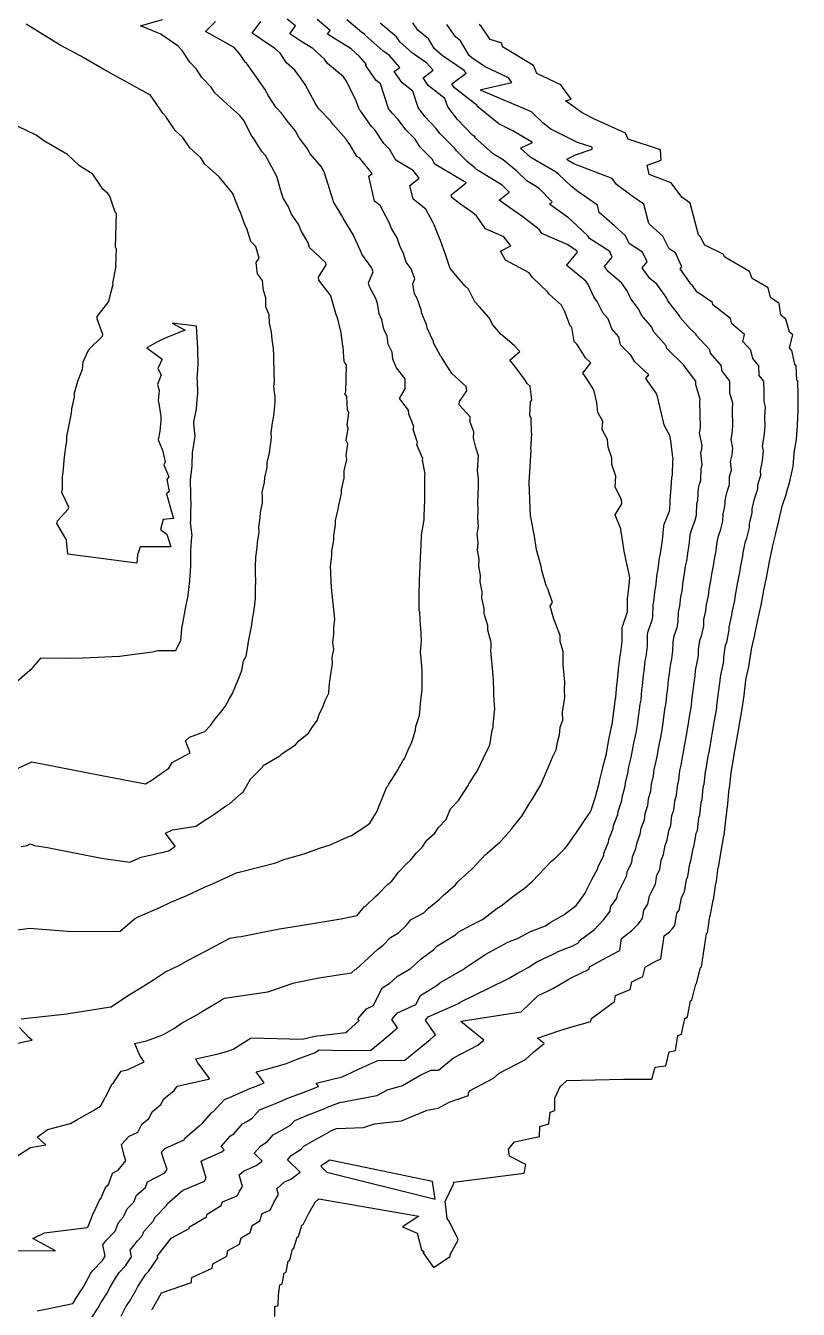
# Model space of a CAD drawing. Header units: metres. Extents: x 706349 to 713144, y 2649082 to 2655455.
# Drawn here: x 711370.9 to 711505.7, y 2651997.5 to 2652221.4 of the extents above; entities that cross this region are included whole.
import ezdxf

# ---------------------------------------------------------------- set-up
doc = ezdxf.new("R2010")
doc.units = ezdxf.units.M
doc.layers.add('C-TOPO-MAJR', color=9, linetype='Continuous')
doc.layers.add('C-TOPO-MINR', color=8, linetype='Continuous')

msp = doc.modelspace()

# ---------------------------------------------------------------- linework, layer by layer
at = {"layer": 'C-TOPO-MAJR', "color": 9, "linetype": 'Continuous', "lineweight": -3, "flags": 128}
for points, elevation in [([(711370.17, 2652048.16), (711378.1, 2652049.06), (711385.75, 2652050.27), (711385.79, 2652050.28), (711385.85, 2652050.29), (711388.87, 2652052.29), (711389.47, 2652052.65), (711392.12, 2652054.3), (711393.4, 2652055.06), (711395.35, 2652056.37), (711397.79, 2652057.52), (711399.27, 2652058.38), (711402.42, 2652060.06), (711406.56, 2652062.23), (711407.88, 2652062.47), (711408.5, 2652062.56), (711415.22, 2652063.84), (711418.52, 2652064.4), (711426.24, 2652065.69), (711427.3, 2652065.88), (711428.74, 2652066.21), (711429.97, 2652067.7), (711430.22, 2652067.83), (711432, 2652069.58), (711432.46, 2652069.96), (711434.06, 2652071.59), (711434.77, 2652072.2), (711435.95, 2652073.73), (711437.16, 2652075.04), (711438.1, 2652075.9), (711439.11, 2652077.12), (711440.14, 2652078.19), (711440.9, 2652079.33), (711442.31, 2652080.54), (711442.94, 2652081.56), (711444.25, 2652082.97), (711444.99, 2652084.81), (711446.4, 2652086.27), (711447.56, 2652088.04), (711447.98, 2652088.72), (711448.34, 2652089.36), (711449.57, 2652091.17), (711449.82, 2652091.72), (711450.76, 2652093.68), (711451.8, 2652095.83), (711451.93, 2652096.26), (711452.31, 2652098.55), (711452.44, 2652098.98), (711452.48, 2652099.42), (711452.66, 2652101.76), (711452.72, 2652102.21), (711452.57, 2652104.61), (711452.57, 2652105.14), (711452.53, 2652107.44), (711452.48, 2652108.03), (711452.07, 2652112.45), (711452.12, 2652113.12), (711452.1, 2652113.84), (711451.54, 2652115.97), (711451.5, 2652116.8), (711450.9, 2652118.8), (711450.9, 2652119.75), (711450.49, 2652121.6), (711450.53, 2652122.64), (711450.16, 2652124.38), (711450.22, 2652125.52), (711449.95, 2652127.16), (711450, 2652128.37), (711449.73, 2652129.94), (711449.83, 2652131.22), (711449.69, 2652132.72), (711449.92, 2652134.04), (711449.76, 2652135.5), (711449.86, 2652136.84), (711449.78, 2652138.25), (711449.9, 2652140.98), (711449.87, 2652142.37), (711449.73, 2652143.81), (711449.9, 2652146.38), (711449.45, 2652147.82), (711449.04, 2652149.44), (711449.1, 2652150.54), (711448.44, 2652152.27), (711448.42, 2652153.21), (711446.52, 2652155.26), (711446.56, 2652155.84), (711447.84, 2652157.71), (711447.77, 2652158.45), (711445.23, 2652160.73), (711443.46, 2652163.57), (711443.45, 2652163.59), (711443.35, 2652163.71), (711442.06, 2652166.12), (711442.03, 2652166.34), (711440.97, 2652168.66), (711440.87, 2652169.09), (711440, 2652171.22), (711439.9, 2652171.84), (711439.21, 2652173.8), (711438.75, 2652174.62), (711438.42, 2652176.4), (711438.77, 2652177.24), (711438.13, 2652179.01), (711437.28, 2652180.14), (711436.8, 2652181.7), (711436.19, 2652183.04), (711435.71, 2652184.42), (711434.73, 2652186.03), (711434.27, 2652187.21), (711433.25, 2652189.08), (711432.74, 2652190.04), (711431.74, 2652190.81), (711430.78, 2652195.15), (711431.34, 2652195.62), (711429.21, 2652198.3), (711428.67, 2652198.62), (711427.47, 2652200.7), (711426.87, 2652201.5), (711426.81, 2652201.6), (711424.52, 2652204.26), (711424.14, 2652204.77), (711421.99, 2652206.98), (711421.4, 2652207.89), (711419.69, 2652211.14), (711418.87, 2652212.29), (711417.89, 2652213.67), (711416.42, 2652214.91), (711415.29, 2652216.62), (711414.32, 2652217.5), (711413.32, 2652218.11), (711410.46, 2652220.1), (711411.93, 2652222.17)], -20), ([(711387.6, 2651996.3), (711388.47, 2651998.02), (711389.02, 2651998.88), (711390.13, 2652000.79), (711390.52, 2652001.5), (711391.91, 2652003.62), (711392.36, 2652004.09), (711393.98, 2652006.5), (711393.91, 2652006.81), (711395.95, 2652009.45), (711395.99, 2652009.49), (711396, 2652009.53), (711396.33, 2652009.9), (711399.46, 2652011.62), (711399.52, 2652011.87), (711402.45, 2652013.63), (711402.58, 2652014.1), (711405.05, 2652015.59), (711405.24, 2652016.25), (711407.84, 2652017.32), (711408.24, 2652018.13), (711408.72, 2652018.94), (711408.16, 2652020.94), (711408.9, 2652021.59), (711411.15, 2652022.58), (711412.18, 2652023.35), (711410.8, 2652024.73), (711411.94, 2652026.03), (711413.11, 2652026.78), (711414.08, 2652027.91), (711415.48, 2652028.69), (711417.14, 2652029.63), (711417.88, 2652030.43), (711420.1, 2652031.36), (711423.08, 2652032.53), (711423.54, 2652032.74), (711425.72, 2652033.55), (711427.85, 2652033.97), (711432.15, 2652034.81), (711434.01, 2652035.79), (711436.65, 2652036.55), (711439.85, 2652038.41), (711440.87, 2652038.89), (711441.61, 2652039.22), (711442.92, 2652039.24), (711445.56, 2652041.39), (711449.81, 2652043.59), (711450.25, 2652043.98), (711450.83, 2652044.47), (711446.83, 2652047.7), (711446.98, 2652047.75), (711447.25, 2652047.83), (711457.34, 2652049.41), (711460.31, 2652052.22), (711461.92, 2652053.02), (711462.88, 2652053.48), (711465.65, 2652055.1), (711466.08, 2652055.34), (711469.18, 2652056.85), (711469.28, 2652057.25), (711472.22, 2652058.88), (711474.54, 2652060.07), (711474.86, 2652062.2), (711476.65, 2652063.55), (711477.71, 2652064.67), (711478.49, 2652065.7), (711478.71, 2652067.14), (711479.44, 2652068.17), (711479.73, 2652069.65), (711480.26, 2652070.69), (711480.78, 2652071.68), (711481.02, 2652073.25), (711481.52, 2652074.22), (711481.75, 2652075.83), (711482.15, 2652076.82), (711482.42, 2652078.41), (711482.79, 2652079.39), (711483.07, 2652080.99), (711483.46, 2652081.95), (711483.63, 2652083.61), (711483.95, 2652084.57), (711484.16, 2652086.22), (711484.41, 2652087.2), (711484.57, 2652088.84), (711484.81, 2652089.82), (711485, 2652091.48), (711485.25, 2652092.44), (711485.52, 2652094.1), (711485.71, 2652095.06), (711485.9, 2652096), (711486.19, 2652097.66), (711486.47, 2652099.32), (711486.72, 2652101.18), (711487.04, 2652102.82), (711487.12, 2652103.75), (711487.34, 2652105.43), (711487.43, 2652106.37), (711487.65, 2652108.02), (711487.76, 2652108.96), (711488.11, 2652110.59), (711488.23, 2652111.55), (711488.24, 2652112.58), (711488.49, 2652114.18), (711488.84, 2652115.17), (711489.18, 2652116.75), (711489.2, 2652117.82), (711489.53, 2652119.36), (711489.66, 2652120.44), (711490, 2652121.96), (711490.13, 2652123.07), (711490.4, 2652124.58), (711490.56, 2652125.73), (711490.87, 2652127.19), (711491.05, 2652128.37), (711491.33, 2652129.79), (711491.44, 2652131.04), (711491.72, 2652132.42), (711492.18, 2652133.6), (711492.51, 2652134.96), (711492.56, 2652136.27), (711492.87, 2652137.57), (711492.94, 2652138.92), (711493.23, 2652140.18), (711493.64, 2652141.38), (711493.68, 2652142.74), (711494.02, 2652143.92), (711493.86, 2652145.37), (711494.13, 2652146.54), (711494.23, 2652147.72), (711493.94, 2652149.21), (711494.13, 2652150.34), (711494.23, 2652151.5), (711494.17, 2652154.49), (711494.23, 2652155.59), (711493.75, 2652157.3), (711493.75, 2652158.34), (711493.72, 2652159.39), (711492.31, 2652161.26), (711492.27, 2652162.1), (711490.37, 2652164.31), (711490.26, 2652164.85), (711487.79, 2652167.48), (711487.83, 2652167.62), (711486.85, 2652168.45), (711485.06, 2652170.52), (711484.92, 2652170.79), (711482.92, 2652173.44), (711482.64, 2652174.03), (711481.02, 2652176.33), (711479.8, 2652177.33), (711478.45, 2652179.19), (711479.28, 2652180.2), (711478.51, 2652181.93), (711476.19, 2652183.4), (711475.51, 2652184.73), (711473.61, 2652186.49), (711470.95, 2652188.84), (711470.62, 2652190.11), (711467.24, 2652192.51), (711466.09, 2652193.36), (711463.9, 2652195.43), (711463.33, 2652195.92), (711459.02, 2652198.45), (711457.25, 2652200.03), (711459.29, 2652201.04), (711455.9, 2652203.09), (711453.47, 2652204.3), (711449.81, 2652207.27), (711449.68, 2652207.44), (711449.66, 2652207.48), (711445.7, 2652210.58), (711445.23, 2652211.26), (711447.77, 2652213.15), (711447.37, 2652213.6), (711443.57, 2652216.23), (711442.23, 2652217.4), (711441.19, 2652219.12), (711439.31, 2652220.66), (711438.43, 2652221.94)], -10), ([(711369.32, 2652043.86), (711371.13, 2652044.29), (711372.1, 2652044.42), (711371.56, 2652044.85), (711369.88, 2652046.64)], -20)]:
    msp.add_lwpolyline(points, dxfattribs=dict(at, elevation=elevation))
at = {"layer": 'C-TOPO-MINR', "color": 8, "linetype": 'Continuous', "lineweight": -3, "flags": 128}
for points, elevation in [([(711363.67, 2652062.89), (711371.62, 2652063.98), (711378.23, 2652063.49), (711387.34, 2652063.43), (711389.89, 2652065.63), (711390.58, 2652065.94), (711394.33, 2652067.6), (711396.28, 2652068.51), (711398.94, 2652069.62), (711402.12, 2652071.15), (711403.49, 2652071.7), (711407.82, 2652073.68), (711408.25, 2652073.76), (711408.39, 2652073.8), (711414.55, 2652075.36), (711415.95, 2652075.94), (711419.5, 2652076.98), (711422.17, 2652077.92), (711424.02, 2652078.51), (711427.02, 2652079.86), (711427.73, 2652080.13), (711430.42, 2652081.89), (711430.5, 2652081.93), (711430.95, 2652082.3), (711432.05, 2652084.1), (711432.13, 2652084.19), (711433.94, 2652088.66), (711434.12, 2652088.85), (711434.28, 2652089.09), (711435.59, 2652091.2), (711436.69, 2652093.17), (711436.97, 2652093.59), (711437.83, 2652095.52), (711438.08, 2652096.03), (711438.35, 2652096.59), (711438.89, 2652098.53), (711438.99, 2652099.15), (711439.62, 2652101.08), (711439.78, 2652103.05), (711439.83, 2652103.7), (711440.09, 2652105.64), (711440.05, 2652106.31), (711440.07, 2652108.34), (711440.06, 2652108.94), (711439.88, 2652111.06), (711439.79, 2652112.09), (711439.95, 2652114.18), (711439.87, 2652116.39), (711439.77, 2652116.8), (711439.65, 2652119.11), (711439.56, 2652119.42), (711439.58, 2652121.8), (711439.53, 2652122.02), (711439.63, 2652124.49), (711439.6, 2652124.64), (711439.74, 2652127.17), (711439.73, 2652127.25), (711439.85, 2652129.87), (711439.84, 2652129.88), (711439.9, 2652130.63), (711439.95, 2652132.57), (711439.96, 2652132.62), (711440.41, 2652135.23), (711440.42, 2652135.28), (711440.51, 2652137.92), (711440.53, 2652138), (711440.55, 2652143.05), (711440.59, 2652143.2), (711440.13, 2652145.66), (711440.17, 2652145.91), (711439.17, 2652148.31), (711439.24, 2652148.72), (711438.53, 2652150.96), (711438.6, 2652151.5), (711437.75, 2652153.62), (711437.71, 2652154.34), (711436.13, 2652156.39), (711437.09, 2652158.09), (711437.12, 2652159.8), (711435.59, 2652161.73), (711434.96, 2652163.23), (711434.87, 2652164.48), (711434.14, 2652165.84), (711433.95, 2652167.28), (711433.4, 2652168.48), (711433.02, 2652170.11), (711432.6, 2652171.16), (711432.31, 2652172.93), (711431.98, 2652173.85), (711430.88, 2652175.85), (711430.74, 2652176.56), (711431.53, 2652178.46), (711431.25, 2652179.24), (711429.53, 2652181.54), (711429.38, 2652182.04), (711428.22, 2652184.57), (711428.11, 2652184.87), (711426.38, 2652187.72), (711426.36, 2652187.76), (711426.13, 2652188.19), (711424.61, 2652190.67), (711424.54, 2652190.92), (711423.07, 2652195.75), (711422.81, 2652196.26), (711422.45, 2652196.88), (711420.57, 2652199.08), (711419.94, 2652200.09), (711418.63, 2652201.83), (711417.96, 2652203.13), (711416.76, 2652204.53), (711415.53, 2652206.18), (711414.56, 2652207.19), (711413.27, 2652209.16), (711412.63, 2652210.37), (711411.18, 2652212.42), (711409.44, 2652214.85), (711409.28, 2652214.99), (711408.36, 2652216.37), (711407.29, 2652217.59), (711406.8, 2652217.92), (711402.27, 2652220.41), (711404.06, 2652222.12)], -22), ([(711369.38, 2652024.24), (711371.81, 2652025.7), (711374.45, 2652026.17), (711372.92, 2652027.55), (711374.74, 2652028.88), (711378.76, 2652029.89), (711379.73, 2652030.49), (711382.78, 2652032.19), (711383, 2652032.33), (711384, 2652032.91), (711384.81, 2652034.47), (711384.92, 2652034.56), (711385.99, 2652036.77), (711386.27, 2652036.98), (711387.58, 2652039.03), (711388.83, 2652039.31), (711391.62, 2652040.68), (711390.83, 2652041.75), (711389.95, 2652043.85), (711391.99, 2652044.32), (711394.86, 2652045.39), (711396.91, 2652046.55), (711398.13, 2652047.39), (711400.93, 2652048.95), (711401.62, 2652049.4), (711405, 2652051.41), (711405.1, 2652051.46), (711405.6, 2652051.77), (711413.18, 2652052.89), (711417.73, 2652054.47), (711422.04, 2652055.3), (711427.78, 2652056.2), (711428.42, 2652056.77), (711428.58, 2652056.86), (711430.66, 2652058.77), (711432.37, 2652060.32), (711433.15, 2652060.91), (711434.55, 2652062.34), (711435.96, 2652063.2), (711437.27, 2652064.43), (711438.16, 2652065.5), (711440.35, 2652066.65), (711441.16, 2652067.45), (711443.11, 2652069.04), (711443.71, 2652069.66), (711445.88, 2652071.52), (711446.2, 2652071.94), (711446.53, 2652072.3), (711448.73, 2652074.29), (711448.89, 2652074.48), (711451.08, 2652076.77), (711451.1, 2652076.79), (711451.4, 2652077.05), (711453.64, 2652079), (711453.86, 2652079.23), (711455.64, 2652081.26), (711455.94, 2652081.68), (711457.44, 2652083.5), (711457.83, 2652084.09), (711458.83, 2652085.84), (711459.34, 2652086.56), (711460.27, 2652088.12), (711460.76, 2652088.97), (711461.17, 2652089.97), (711461.8, 2652091.44), (711462.27, 2652092.52), (711462.86, 2652093.92), (711463.42, 2652095.09), (711463.65, 2652096.43), (711464.02, 2652097.69), (711464.14, 2652099.03), (711464.59, 2652100.29), (711464.52, 2652101.67), (711464.93, 2652104.24), (711464.91, 2652105.61), (711464.94, 2652106.87), (711464.65, 2652109.92), (711464.65, 2652111.11), (711464.67, 2652112.24), (711464.15, 2652114), (711464.13, 2652115.01), (711463.39, 2652117.02), (711463.02, 2652117.91), (711462.38, 2652120.16), (711462.79, 2652120.77), (711461.97, 2652123.18), (711461.67, 2652123.76), (711460.96, 2652126.4), (711460.88, 2652126.76), (711460.81, 2652127.08), (711460.08, 2652129.8), (711460.04, 2652129.98), (711459.58, 2652132.8), (711459.57, 2652132.9), (711459, 2652135.72), (711458.99, 2652135.82), (711458.99, 2652135.82), (711458.82, 2652138.72), (711458.83, 2652138.8), (711458.76, 2652141.7), (711458.75, 2652141.77), (711459.1, 2652147.32), (711459.07, 2652147.43), (711459.04, 2652147.55), (711459.19, 2652150.3), (711459.12, 2652150.46), (711459.08, 2652153.09), (711458.82, 2652153.37), (711458.96, 2652155.81), (711459.17, 2652156.11), (711458.93, 2652158.54), (711458.4, 2652159.01), (711458.04, 2652159.6), (711456.25, 2652162.02), (711455.39, 2652163.09), (711457.11, 2652164.59), (711456.11, 2652165.63), (711453.78, 2652167.61), (711452.41, 2652169.21), (711451.76, 2652170.45), (711450.07, 2652172.4), (711449.26, 2652173.27), (711448.16, 2652175.44), (711447.55, 2652175.98), (711445.28, 2652178.67), (711445.21, 2652178.74), (711444.88, 2652179.25), (711444.23, 2652181.35), (711444.16, 2652181.5), (711443.3, 2652183.97), (711443.07, 2652184.34), (711442.18, 2652186.65), (711441.85, 2652187.26), (711440.71, 2652189.41), (711438.49, 2652191.13), (711437.95, 2652193.53), (711439.55, 2652194.84), (711438.52, 2652196.14), (711435.49, 2652197.95), (711434.38, 2652199.88), (711433.37, 2652200.89), (711431.84, 2652203.23), (711431.26, 2652203.82), (711429.3, 2652206.57), (711429.16, 2652206.72), (711429.08, 2652206.83), (711428.48, 2652208.62), (711426.76, 2652211.9), (711426.57, 2652212.17), (711426.34, 2652212.48), (711423.57, 2652214.83), (711423.07, 2652215.57), (711421.02, 2652217.43), (711418.9, 2652218.73), (711417.03, 2652220.02), (711417.99, 2652221.38), (711416.55, 2652222.56)], -18), ([(711369.48, 2652007.75), (711376.14, 2652007.72), (711372.17, 2652009.86), (711374.24, 2652010.83), (711381.65, 2652011.75), (711381.81, 2652011.93), (711382.71, 2652014.23), (711382.82, 2652014.36), (711383.79, 2652016.55), (711384.05, 2652016.81), (711384.92, 2652018.88), (711385.38, 2652019.28), (711386.09, 2652021.26), (711387.09, 2652021.78), (711388.43, 2652023.4), (711388.1, 2652024.34), (711387.65, 2652026.23), (711388.97, 2652027.73), (711390.5, 2652028.42), (711391.18, 2652029.78), (711392.4, 2652030.81), (711393.03, 2652032), (711394.53, 2652033.24), (711395.01, 2652034.23), (711396.86, 2652035.65), (711397.35, 2652036.41), (711402.83, 2652037.66), (711402.99, 2652037.74), (711400.85, 2652040.64), (711400.63, 2652041.17), (711404.52, 2652042.08), (711406.38, 2652042.61), (711406.68, 2652042.73), (711407.13, 2652042.89), (711410.25, 2652044.85), (711419.16, 2652044.63), (711421.37, 2652045.15), (711426.79, 2652045.81), (711427.11, 2652046.09), (711429.11, 2652047.85), (711428.88, 2652048.19), (711430.38, 2652049.94), (711431.57, 2652050.47), (711433.09, 2652053.59), (711434.41, 2652054.4), (711435.8, 2652055.62), (711437.99, 2652056.88), (711439.03, 2652057.83), (711439.89, 2652058.61), (711442.09, 2652060.28), (711442.64, 2652060.85), (711445.91, 2652062.85), (711446.17, 2652063.09), (711446.35, 2652063.31), (711448.73, 2652064.55), (711450.26, 2652065.35), (711450.6, 2652065.48), (711453.17, 2652067.49), (711453.86, 2652067.88), (711455.82, 2652069.47), (711456.69, 2652070.09), (711457.85, 2652070.93), (711459.31, 2652072.18), (711460.36, 2652073.31), (711461.35, 2652074.32), (711462.63, 2652075.65), (711463.45, 2652076.35), (711464.93, 2652077.9), (711465.35, 2652078.37), (711466.65, 2652080.18), (711466.89, 2652080.47), (711468.17, 2652082.44), (711468.25, 2652082.58), (711469.39, 2652084.21), (711469.59, 2652084.71), (711469.59, 2652084.72), (711470.36, 2652087.07), (711470.37, 2652087.13), (711470.98, 2652089.51), (711470.99, 2652089.6), (711471.57, 2652091.95), (711471.59, 2652092.07), (711472.19, 2652094.38), (711472.22, 2652094.54), (711472.65, 2652096.85), (711473.11, 2652099.12), (711473.15, 2652099.32), (711473.18, 2652099.52), (711473.8, 2652104.03), (711473.84, 2652104.24), (711474.04, 2652106.5), (711474.07, 2652106.7), (711474.29, 2652108.99), (711474.31, 2652109.17), (711474.59, 2652111.47), (711474.63, 2652111.64), (711474.94, 2652113.98), (711474.96, 2652116.49), (711474.98, 2652116.58), (711475.84, 2652118.98), (711475.86, 2652119.11), (711475.9, 2652121.71), (711475.91, 2652121.76), (711476.23, 2652124.42), (711476.23, 2652124.43), (711476.31, 2652125.13), (711475.86, 2652127.06), (711475.81, 2652127.23), (711475.32, 2652129.76), (711475.26, 2652130.13), (711474.88, 2652132.5), (711474.76, 2652133.05), (711474.69, 2652133.63), (711473.72, 2652136.09), (711474.9, 2652138.02), (711474.83, 2652138.77), (711473.75, 2652140.9), (711473.82, 2652142.84), (711473.12, 2652144.88), (711473.14, 2652146.05), (711472.51, 2652147.89), (711472.42, 2652149.24), (711471.48, 2652150.95), (711471.56, 2652152.44), (711470.71, 2652153.94), (711470.53, 2652155.69), (711470.02, 2652157.89), (711468.67, 2652159.98), (711468.11, 2652160.79), (711469.51, 2652162.58), (711468.56, 2652163.47), (711467.1, 2652165.82), (711466.6, 2652166.31), (711466.15, 2652168.75), (711465.88, 2652169.05), (711464.91, 2652171.67), (711464.84, 2652171.76), (711464.39, 2652172.67), (711462.24, 2652174.6), (711461.92, 2652174.98), (711459.3, 2652177.47), (711458.73, 2652178.32), (711454.6, 2652180.5), (711453.75, 2652182.06), (711455.54, 2652183), (711454.31, 2652184.57), (711451.1, 2652185.97), (711449.55, 2652188.26), (711448.9, 2652188.76), (711446.6, 2652190.4), (711445.23, 2652191.46), (711445.13, 2652191.91), (711447.14, 2652193.56), (711447.72, 2652194.01), (711447.65, 2652194.09), (711447.28, 2652194.31), (711442.31, 2652197.28), (711441.81, 2652198.13), (711439.71, 2652200.25), (711438.83, 2652201.6), (711437.21, 2652203.22), (711435.91, 2652205.04), (711434.86, 2652206.16), (711434.23, 2652206.98), (711432.8, 2652211.25), (711432.05, 2652211.84), (711430.21, 2652214.52), (711430.39, 2652214.65), (711429.16, 2652216.06), (711427.72, 2652217.36), (711424.48, 2652219.34), (711423.59, 2652219.95), (711424.05, 2652220.59), (711421.74, 2652222.49)], -16), ([(711369.65, 2652091.89), (711372, 2652093.01), (711383.94, 2652090.69), (711391.81, 2652089.17), (711393.1, 2652089.92), (711393.25, 2652090.06), (711395.9, 2652091.91), (711396.51, 2652092.91), (711399.62, 2652094.56), (711398.8, 2652096.66), (711399.51, 2652097.31), (711402.17, 2652098.31), (711403.15, 2652099.35), (711403.96, 2652100.49), (711404.98, 2652101.69), (711405.7, 2652102.67), (711406.49, 2652104.06), (711407.03, 2652104.94), (711407.62, 2652106.48), (711408.01, 2652107.33), (711408.64, 2652108.92), (711408.95, 2652110.6), (711409.36, 2652111.41), (711409.69, 2652113.14), (711409.78, 2652113.98), (711410.15, 2652115.71), (711410.3, 2652116.54), (711410.54, 2652118.29), (711410.7, 2652119.12), (711410.94, 2652120.88), (711411.04, 2652121.72), (711410.99, 2652123.49), (711411.05, 2652124.37), (711411.03, 2652126.1), (711411.03, 2652127.03), (711411.07, 2652128.72), (711411.3, 2652130.36), (711411.37, 2652131.32), (711411.67, 2652132.98), (711411.57, 2652133.91), (711411.85, 2652135.57), (711411.86, 2652136.5), (711412.24, 2652138.18), (711412.23, 2652139.11), (711412.19, 2652140.02), (711412.57, 2652141.72), (711412.67, 2652142.62), (711413.04, 2652144.32), (711413.06, 2652145.21), (711413.47, 2652146.89), (711413.6, 2652147.77), (711413.83, 2652149.5), (711413.74, 2652150.41), (711414, 2652152.11), (711414.17, 2652153.03), (711414.25, 2652153.94), (711414.46, 2652155.68), (711414.43, 2652156.65), (711414.23, 2652158.41), (711414.31, 2652159.45), (711414.27, 2652160.58), (711414.23, 2652163.87), (711414.17, 2652165.08), (711413.91, 2652166.66), (711413.82, 2652167.98), (711413.43, 2652169.5), (711413.39, 2652170.95), (711412.83, 2652172.37), (711412.79, 2652173.96), (711412.42, 2652175.22), (711412.22, 2652176.99), (711411.34, 2652178.14), (711411.15, 2652180.08), (711411.66, 2652180.87), (711411.06, 2652182.91), (711410.18, 2652183.76), (711409.49, 2652186.04), (711409.19, 2652186.55), (711408.33, 2652189.02), (711408.14, 2652189.28), (711407.1, 2652191.94), (711407.09, 2652191.95), (711407.05, 2652192.12), (711404.69, 2652195.03), (711402.18, 2652197.26), (711401.48, 2652198.39), (711399.56, 2652200.12), (711398.33, 2652201.93), (711397.03, 2652203.11), (711395.39, 2652205.58), (711394.87, 2652206.17), (711392.67, 2652209.33), (711392.61, 2652209.35), (711392.57, 2652209.38), (711384.59, 2652213.77), (711380.56, 2652216.08), (711376.95, 2652218.02), (711371.01, 2652221.7)], -26), ([(711370.16, 2652078.25), (711371.19, 2652078.4), (711371.73, 2652078.67), (711372.47, 2652078.41), (711374.75, 2652078.08), (711384.19, 2652076.22), (711389.11, 2652075.5), (711391.06, 2652076.39), (711395.91, 2652077.49), (711397.03, 2652078.27), (711395.3, 2652080.55), (711396.56, 2652081.13), (711400.59, 2652081.78), (711402.5, 2652083), (711403.58, 2652083.69), (711405.78, 2652085.24), (711406.41, 2652085.6), (711408.6, 2652087.56), (711408.78, 2652087.68), (711410.17, 2652089.97), (711412.16, 2652092.03), (711412.37, 2652092.37), (711415.26, 2652094.05), (711415.69, 2652094.48), (711417.98, 2652095.98), (711418.55, 2652096.66), (711420.27, 2652098.01), (711420.82, 2652098.92), (711421.79, 2652100.23), (711422.14, 2652101.28), (711422.74, 2652102.6), (711423.18, 2652103.7), (711423.79, 2652104.95), (711423.85, 2652106.17), (711424.06, 2652107.51), (711424.21, 2652108.67), (711424.45, 2652110.03), (711424.39, 2652111.22), (711424.69, 2652112.62), (711424.5, 2652113.8), (711424.66, 2652115.29), (711424.7, 2652116.37), (711424.86, 2652117.91), (711424.76, 2652118.98), (711424.57, 2652120.68), (711424.44, 2652121.67), (711424.27, 2652123.48), (711424.21, 2652124.36), (711424.13, 2652126.26), (711424.09, 2652127.07), (711424.35, 2652128.97), (711424.33, 2652129.73), (711424.67, 2652131.66), (711424.65, 2652132.41), (711424.96, 2652134.39), (711424.98, 2652135.11), (711425.44, 2652137.09), (711425.56, 2652137.79), (711426, 2652139.78), (711426.02, 2652140.47), (711426.45, 2652142.46), (711426.45, 2652143.78), (711426.94, 2652145.76), (711426.82, 2652146.41), (711427.09, 2652148.47), (711426.84, 2652149.08), (711427.17, 2652151.18), (711426.99, 2652151.73), (711427.27, 2652153.9), (711427.06, 2652154.42), (711426.92, 2652156.74), (711426.59, 2652157.17), (711426.79, 2652157.52), (711426.88, 2652162.27), (711426.61, 2652162.6), (711426.5, 2652162.86), (711426.32, 2652165.37), (711426.23, 2652165.55), (711425.87, 2652168.22), (711425.83, 2652168.3), (711425.38, 2652170.29), (711425.05, 2652171.13), (711425.04, 2652171.18), (711424.23, 2652174.03), (711424.2, 2652174.21), (711422.03, 2652177.04), (711421.98, 2652177.54), (711423.36, 2652179.67), (711423.25, 2652180.03), (711420.44, 2652182.74), (711420.21, 2652183.53), (711418.95, 2652185.65), (711418.59, 2652186.68), (711417.27, 2652188.52), (711416.76, 2652189.83), (711415.85, 2652191.31), (711415.4, 2652192.85), (711414.72, 2652195.1), (711413.89, 2652196.76), (711412.73, 2652198.76), (711412.11, 2652199.48), (711410.68, 2652201.79), (711410.4, 2652202.16), (711409.11, 2652204.67), (711409.01, 2652204.79), (711408.31, 2652205.73), (711406.12, 2652207.64), (711403.88, 2652209.76), (711403.3, 2652210.7), (711401.65, 2652212.35), (711400.7, 2652213.84), (711399.57, 2652215.05), (711398.21, 2652217.11), (711397.55, 2652217.85), (711394.49, 2652219.92), (711390.98, 2652221.39), (711394.81, 2652222.47)], -24), ([(711372.94, 2651997.21), (711374.98, 2651997.65), (711379.15, 2651998.54), (711379.57, 2651999.17), (711379.6, 2651999.23), (711381.01, 2652001.44), (711381.15, 2652001.68), (711382.3, 2652003.81), (711382.57, 2652004.22), (711384.33, 2652006.04), (711384.83, 2652006.77), (711384.42, 2652008.77), (711384.93, 2652009.43), (711386.54, 2652011.12), (711387.14, 2652012.67), (711388.01, 2652013.65), (711388.63, 2652015.03), (711389.78, 2652016.2), (711390.28, 2652017.4), (711391.85, 2652018.77), (711392.21, 2652019.76), (711395.2, 2652021.33), (711395.64, 2652021.87), (711394.85, 2652024.1), (711394.65, 2652024.91), (711395.22, 2652025.57), (711398.57, 2652027.08), (711398.72, 2652027.38), (711401.21, 2652029.48), (711401.24, 2652029.53), (711401.77, 2652029.97), (711403.35, 2652031.8), (711403.47, 2652031.87), (711403.61, 2652031.95), (711405.61, 2652034.11), (711405.99, 2652034.27), (711406.5, 2652034.47), (711410.03, 2652036.02), (711411.11, 2652036.43), (711412.55, 2652036.98), (711411.14, 2652038.94), (711412.95, 2652039.38), (711416.25, 2652040.32), (711418.27, 2652041.11), (711421.31, 2652042.22), (711422.14, 2652042.74), (711426.49, 2652042.64), (711431.14, 2652042.7), (711433.06, 2652044.27), (711434.54, 2652045.56), (711435.75, 2652046.62), (711434.77, 2652048.06), (711435.76, 2652049.22), (711439, 2652050.66), (711439.77, 2652052.25), (711442.7, 2652054.04), (711443.18, 2652054.47), (711447.39, 2652056.89), (711447.4, 2652056.9), (711447.41, 2652056.91), (711447.51, 2652056.99), (711451.05, 2652059.42), (711451.84, 2652059.79), (711455, 2652061.55), (711456.81, 2652062.26), (711458.95, 2652063.38), (711461.58, 2652064.38), (711462.37, 2652065), (711464.75, 2652066.33), (711465.05, 2652066.57), (711466.94, 2652067.92), (711467.17, 2652068.22), (711467.17, 2652068.24), (711468.6, 2652070.25), (711468.63, 2652070.41), (711469.67, 2652072.46), (711470.69, 2652074.4), (711470.74, 2652074.73), (711471.73, 2652076.65), (711471.78, 2652077.06), (711472.57, 2652079.01), (711472.65, 2652079.46), (711473.36, 2652081.39), (711473.45, 2652081.89), (711474.21, 2652083.79), (711474.27, 2652084.35), (711474.89, 2652086.23), (711474.97, 2652086.82), (711475.45, 2652088.74), (711475.51, 2652089.35), (711475.99, 2652091.24), (711476.06, 2652091.87), (711476.54, 2652093.73), (711476.65, 2652094.4), (711477, 2652096.26), (711477.37, 2652098.08), (711477.49, 2652098.77), (711477.61, 2652099.45), (711478.11, 2652103.08), (711478.24, 2652103.77), (711478.4, 2652105.58), (711478.49, 2652106.28), (711478.67, 2652108.12), (711478.76, 2652108.79), (711478.98, 2652110.63), (711479.12, 2652111.29), (711479.37, 2652113.17), (711479.39, 2652115.19), (711479.48, 2652115.78), (711480.17, 2652117.71), (711480.3, 2652118.32), (711480.33, 2652120.41), (711480.45, 2652120.96), (711480.7, 2652123.09), (711480.82, 2652123.61), (711481.08, 2652125.79), (711481.17, 2652126.27), (711481.48, 2652128.54), (711481.57, 2652128.97), (711481.92, 2652131.29), (711482, 2652131.68), (711482.23, 2652134.11), (711482.29, 2652134.44), (711483.19, 2652136.73), (711483.27, 2652137.07), (711483.37, 2652139.63), (711483.44, 2652139.9), (711483.58, 2652142.52), (711483.63, 2652142.73), (711483.7, 2652142.93), (711483.78, 2652145.57), (711483.82, 2652145.71), (711483.5, 2652148.53), (711483.52, 2652148.58), (711483.52, 2652148.64), (711483.26, 2652149.95), (711482.31, 2652151.64), (711482.29, 2652151.8), (711481.08, 2652156.99), (711480.76, 2652157.5), (711479.09, 2652159.89), (711479.59, 2652160.52), (711477.17, 2652162.78), (711476.45, 2652163.95), (711474.66, 2652165.72), (711474.39, 2652167.16), (711473.14, 2652168.56), (711472.51, 2652170.26), (711471.58, 2652171.34), (711470.61, 2652173.32), (711470.02, 2652174.1), (711469, 2652176.29), (711468.62, 2652176.82), (711465.29, 2652179.57), (711465.27, 2652179.59), (711467.18, 2652181.91), (711467.07, 2652182.15), (711465.35, 2652183.24), (711460.95, 2652185.16), (711460.46, 2652185.88), (711457.61, 2652188.06), (711455.36, 2652189.66), (711453.52, 2652190.99), (711455.24, 2652192.35), (711454.04, 2652193.57), (711449.53, 2652196.33), (711449.23, 2652196.62), (711447.93, 2652197.72), (711446.04, 2652199.61), (711445.82, 2652199.96), (711443.15, 2652202.62), (711442.52, 2652203.5), (711440.55, 2652205.6), (711439.38, 2652207.13), (711438.42, 2652209.99), (711436.6, 2652211.42), (711435.22, 2652213.43), (711436.19, 2652214.15), (711434.3, 2652216.3), (711433.24, 2652217.03), (711430.11, 2652219.76), (711430.05, 2652219.85), (711429.49, 2652220.31), (711426.92, 2652222.42)], -14), ([(711382.47, 2651996.09), (711383.59, 2651997.74), (711384.04, 2651998.62), (711385.01, 2652000.16), (711385.64, 2652001.24), (711386.41, 2652002.66), (711387.24, 2652003.92), (711388.35, 2652005.06), (711389.4, 2652006.64), (711389.17, 2652007.79), (711390.44, 2652009.44), (711391.26, 2652010.3), (711391.57, 2652011.1), (711393.21, 2652012.94), (711393.46, 2652013.51), (711395.51, 2652015.59), (711395.64, 2652015.91), (711398.33, 2652018.26), (711398.33, 2652018.27), (711398.38, 2652018.3), (711402.1, 2652019.83), (711402.23, 2652020.11), (711402.4, 2652020.38), (711401.56, 2652023.35), (711401.7, 2652023.47), (711405.15, 2652024.98), (711405.58, 2652025.3), (711405, 2652025.88), (711406.66, 2652027.77), (711407.23, 2652028.13), (711408.72, 2652029.85), (711409.48, 2652030.28), (711410.38, 2652030.79), (711411.74, 2652032.27), (711413.04, 2652032.81), (711414.79, 2652033.5), (711416.79, 2652034.38), (711419.02, 2652035.22), (711421.99, 2652036.35), (711421.57, 2652036.94), (711426.11, 2652038.03), (711426.12, 2652038.03), (711426.13, 2652038.04), (711429.73, 2652039.73), (711432.35, 2652040.9), (711437.03, 2652040.97), (711441.46, 2652044.57), (711441.97, 2652045.03), (711442.4, 2652045.4), (711440.66, 2652047.93), (711441.14, 2652048.5), (711446.42, 2652050.85), (711446.45, 2652050.91), (711446.72, 2652051.08), (711451.82, 2652053.59), (711455.14, 2652055.19), (711456.52, 2652056), (711458.57, 2652057.12), (711460.06, 2652058.14), (711463.13, 2652059.55), (711463.81, 2652059.94), (711466.32, 2652060.93), (711467.42, 2652061.49), (711467.46, 2652061.76), (711470.1, 2652063.77), (711471.67, 2652065.43), (711472.83, 2652066.96), (711472.94, 2652067.69), (711474.02, 2652069.21), (711474.18, 2652070.03), (711474.96, 2652071.57), (711475.73, 2652073.04), (711475.88, 2652073.99), (711476.63, 2652075.44), (711476.77, 2652076.44), (711477.36, 2652077.91), (711477.54, 2652078.93), (711478.08, 2652080.39), (711478.26, 2652081.44), (711478.84, 2652082.87), (711478.95, 2652083.98), (711479.42, 2652085.4), (711479.56, 2652086.52), (711479.93, 2652087.97), (711480.04, 2652089.09), (711480.4, 2652090.53), (711480.53, 2652091.67), (711480.89, 2652093.09), (711481.09, 2652094.25), (711481.35, 2652095.66), (711481.64, 2652097.04), (711481.84, 2652098.21), (711482.04, 2652099.38), (711482.41, 2652102.13), (711482.64, 2652103.3), (711482.76, 2652104.67), (711482.92, 2652105.85), (711483.05, 2652107.25), (711483.2, 2652108.4), (711483.37, 2652109.8), (711483.61, 2652110.94), (711483.8, 2652112.36), (711483.82, 2652113.88), (711483.99, 2652114.98), (711484.51, 2652116.44), (711484.74, 2652117.54), (711484.76, 2652119.12), (711484.99, 2652120.16), (711485.18, 2652121.77), (711485.41, 2652122.78), (711485.61, 2652124.43), (711485.78, 2652125.42), (711486.02, 2652127.14), (711486.22, 2652128.08), (711486.48, 2652129.83), (711486.66, 2652130.74), (711486.83, 2652132.58), (711487.01, 2652133.43), (711487.69, 2652135.17), (711487.89, 2652136.01), (711487.96, 2652137.95), (711488.15, 2652138.73), (711488.26, 2652140.72), (711488.43, 2652141.45), (711488.67, 2652142.16), (711488.73, 2652144.15), (711488.92, 2652144.81), (711488.68, 2652146.95), (711488.82, 2652147.56), (711488.88, 2652148.18), (711488.45, 2652150.36), (711488.54, 2652150.89), (711488.58, 2652151.44), (711488.49, 2652155.8), (711488.52, 2652156.25), (711487.81, 2652158.74), (711487.81, 2652159.06), (711487.8, 2652159.39), (711485.76, 2652162.1), (711485.76, 2652162.11), (711485.69, 2652162.19), (711482.72, 2652165.13), (711482.64, 2652165.56), (711480.41, 2652168.06), (711480.11, 2652168.85), (711478.32, 2652170.93), (711477.77, 2652172.05), (711476.47, 2652173.77), (711475.82, 2652175.16), (711474.82, 2652176.57), (711472.54, 2652178.45), (711471.86, 2652179.39), (711473.23, 2652181.06), (711472.79, 2652182.04), (711469.23, 2652184.3), (711468.99, 2652184.77), (711466.2, 2652187.35), (711465.61, 2652187.87), (711462.27, 2652190.29), (711462.76, 2652190.68), (711460.44, 2652193.06), (711458.34, 2652194.34), (711456.57, 2652196.03), (711454.2, 2652198.02), (711452.5, 2652199.02), (711449.21, 2652201.95), (711449.31, 2652202), (711448.83, 2652202.29), (711446.24, 2652205.04), (711444.53, 2652207.28), (711444.04, 2652208.74), (711441.15, 2652211), (711440.23, 2652212.34), (711441.98, 2652213.65), (711440.83, 2652214.95), (711438.41, 2652216.63), (711436.17, 2652218.58), (711435.62, 2652219.48), (711432.75, 2652221.83)], -12), ([(711392.91, 2651997.41), (711393.03, 2651997.61), (711394.62, 2652000.35), (711394.62, 2652000.35), (711394.63, 2652000.36), (711399.84, 2652002.16), (711399.86, 2652002.59), (711399.92, 2652003.02), (711403.45, 2652004.7), (711403.58, 2652005.42), (711406.02, 2652006.79), (711406.21, 2652007.73), (711408.23, 2652008.85), (711408.5, 2652009.94), (711410.09, 2652010.89), (711410.43, 2652012.1), (711411.77, 2652012.91), (711412.16, 2652014.22), (711413.57, 2652014.81), (711414.24, 2652016.15), (711415.05, 2652017.5), (711414.76, 2652018.54), (711416.09, 2652019.72), (711417.15, 2652020.18), (711418.78, 2652021.4), (711416.59, 2652023.58), (711417.22, 2652024.3), (711418.99, 2652025.43), (711419.44, 2652025.96), (711421.49, 2652027.1), (711423.91, 2652028.48), (711424.01, 2652028.59), (711425.13, 2652029.06), (711429.83, 2652029.23), (711431.77, 2652029.87), (711436.45, 2652030.4), (711440.96, 2652032.23), (711442.23, 2652032.48), (711442.84, 2652032.6), (711444.76, 2652033.61), (711448.15, 2652034.82), (711448.14, 2652035.2), (711448.32, 2652035.59), (711452.51, 2652037.84), (711453.49, 2652038.71), (711458.12, 2652041.1), (711459.49, 2652042.35), (711461.33, 2652043.88), (711460.18, 2652044.81), (711464.06, 2652046.13), (711465.74, 2652046.64), (711469.5, 2652047.72), (711469.61, 2652048.24), (711473.59, 2652051.18), (711473.79, 2652052.23), (711476.33, 2652053.27), (711476.66, 2652054.64), (711478.56, 2652055.57), (711478.95, 2652057.2), (711480.47, 2652058.04), (711481.67, 2652058.66), (711482.27, 2652062.63), (711483.19, 2652063.33), (711483.74, 2652063.91), (711484.15, 2652064.44), (711484.48, 2652066.59), (711484.86, 2652067.12), (711485.28, 2652069.26), (711485.55, 2652069.8), (711485.82, 2652070.31), (711486.16, 2652072.5), (711486.42, 2652073.01), (711486.73, 2652075.21), (711486.94, 2652075.73), (711487.31, 2652077.88), (711487.5, 2652078.39), (711487.88, 2652080.54), (711488.08, 2652081.03), (711488.31, 2652083.23), (711488.48, 2652083.73), (711488.75, 2652085.91), (711488.88, 2652086.42), (711489.1, 2652088.59), (711489.23, 2652089.11), (711489.47, 2652091.28), (711489.6, 2652091.79), (711489.96, 2652093.96), (711490.06, 2652094.47), (711490.16, 2652094.97), (711490.53, 2652097.1), (711490.9, 2652099.25), (711491.03, 2652100.22), (711491.44, 2652102.35), (711491.48, 2652102.83), (711491.77, 2652105.01), (711491.82, 2652105.5), (711492.09, 2652107.63), (711492.15, 2652108.13), (711492.6, 2652110.24), (711492.67, 2652110.74), (711492.67, 2652111.27), (711492.99, 2652113.38), (711493.18, 2652113.9), (711493.62, 2652115.97), (711493.63, 2652116.52), (711494.07, 2652118.56), (711494.13, 2652119.12), (711494.59, 2652121.13), (711494.66, 2652121.71), (711495.01, 2652123.73), (711495.09, 2652124.33), (711495.51, 2652126.3), (711495.61, 2652126.91), (711495.99, 2652128.85), (711496.05, 2652129.51), (711496.44, 2652131.41), (711496.68, 2652132.04), (711497.13, 2652133.9), (711497.15, 2652134.6), (711497.59, 2652136.4), (711497.63, 2652137.12), (711498.02, 2652138.9), (711498.61, 2652140.6), (711498.63, 2652141.33), (711499.12, 2652143.02), (711499.04, 2652143.79), (711499.43, 2652145.51), (711499.59, 2652147.26), (711499.43, 2652148.06), (711499.73, 2652149.78), (711499.88, 2652151.55), (711499.84, 2652153.17), (711499.95, 2652154.92), (711499.69, 2652155.85), (711499.69, 2652157.61), (711499.64, 2652159.38), (711498.86, 2652160.42), (711498.78, 2652162.09), (711497.72, 2652163.33), (711497.39, 2652164.82), (711495.96, 2652166.35), (711496.26, 2652167.55), (711494.08, 2652169.4), (711493.82, 2652170.31), (711490.76, 2652172.72), (711490.71, 2652173.14), (711487.99, 2652174.99), (711487.22, 2652176.08), (711487.06, 2652176.21), (711485.04, 2652178.99), (711485.33, 2652179.34), (711484.23, 2652181.82), (711483.16, 2652182.5), (711482.04, 2652184.69), (711481.02, 2652185.63), (711479.59, 2652186.89), (711478.71, 2652190.29), (711476.71, 2652191.7), (711473.97, 2652193.74), (711473.22, 2652194.75), (711466.55, 2652197.29), (711465.53, 2652197.88), (711465.28, 2652198.11), (711466.8, 2652198.86), (711469.73, 2652199.86), (711469.7, 2652200.2), (711467.15, 2652201.04), (711462.53, 2652203.35), (711461.12, 2652204.49), (711459.16, 2652206.39), (711450.34, 2652210.09), (711450.25, 2652210.16), (711450.24, 2652210.17), (711450.37, 2652210.27), (711455.7, 2652211.5), (711455.12, 2652212.31), (711451.08, 2652214.21), (711448.74, 2652215.83), (711448.29, 2652216.22), (711446.76, 2652218.75), (711445.86, 2652219.49), (711444.39, 2652221.65)], -8), ([(711414.4, 2651996.25), (711414.41, 2651997.97), (711414.94, 2651998.15), (711415.03, 2651999.95), (711415.27, 2652001.75), (711415.69, 2652001.95), (711416.04, 2652003.82), (711416.35, 2652003.99), (711416.73, 2652005.91), (711417.01, 2652006.07), (711417.48, 2652008.01), (711417.72, 2652008.15), (711418.28, 2652010.09), (711418.49, 2652010.22), (711419.08, 2652012.2), (711419.31, 2652012.29), (711420.24, 2652014.18), (711421.38, 2652016.06), (711421.36, 2652016.13), (711422.08, 2652016.77), (711439.52, 2652013.76), (711436.67, 2652011.86), (711439.2, 2652010.8), (711439.98, 2652007.86), (711440.4, 2652007.52), (711440.25, 2652007.35), (711442.06, 2652004.8), (711444.98, 2652006.72), (711444.94, 2652007.03), (711446.37, 2652009.54), (711446.21, 2652009.99), (711444.72, 2652012.95), (711444.58, 2652013.17), (711444.42, 2652013.36), (711444.1, 2652016.34), (711444.13, 2652016.44), (711445.5, 2652019.23), (711445.57, 2652019.45), (711445.52, 2652019.68), (711457.88, 2652021.24), (711458.16, 2652022.74), (711455.31, 2652024.21), (711455.13, 2652025.43), (711456.15, 2652026.69), (711460.54, 2652027.64), (711460.59, 2652029.41), (711462.18, 2652029.88), (711462.41, 2652031.87), (711463.2, 2652032.16), (711463.19, 2652034.31), (711464.21, 2652036.51), (711464.47, 2652036.65), (711465.32, 2652037.39), (711475.19, 2652037.62), (711480.11, 2652037.62), (711480.7, 2652039.76), (711482.59, 2652039.98), (711483.16, 2652042.43), (711484.26, 2652042.63), (711484.65, 2652045.29), (711485.3, 2652045.47), (711485.9, 2652048.2), (711486.32, 2652048.5), (711486.84, 2652051.29), (711487.09, 2652051.4), (711487.77, 2652054.2), (711487.93, 2652054.28), (711488.63, 2652057.15), (711488.72, 2652057.21), (711488.8, 2652057.24), (711489.67, 2652063.06), (711489.74, 2652063.11), (711489.78, 2652063.15), (711489.81, 2652063.19), (711490.25, 2652066.04), (711490.28, 2652066.08), (711490.83, 2652068.88), (711490.84, 2652068.92), (711490.86, 2652068.95), (711491.3, 2652071.76), (711491.32, 2652071.8), (711491.71, 2652074.59), (711491.73, 2652074.63), (711492.2, 2652077.35), (711492.21, 2652077.39), (711492.69, 2652080.09), (711492.71, 2652080.12), (711493, 2652082.86), (711493.01, 2652082.9), (711493.35, 2652085.61), (711493.36, 2652085.65), (711493.63, 2652088.34), (711493.64, 2652088.4), (711493.94, 2652091.08), (711493.95, 2652091.14), (711494.4, 2652093.81), (711494.41, 2652093.87), (711494.42, 2652093.93), (711494.88, 2652096.55), (711495.33, 2652099.18), (711495.34, 2652099.27), (711495.84, 2652101.88), (711495.84, 2652101.92), (711496.2, 2652104.59), (711496.2, 2652104.63), (711496.53, 2652107.24), (711496.54, 2652107.29), (711497.09, 2652109.89), (711497.1, 2652109.93), (711497.1, 2652109.97), (711497.5, 2652112.58), (711497.51, 2652112.63), (711498.06, 2652115.18), (711498.06, 2652115.23), (711498.61, 2652117.76), (711498.61, 2652117.79), (711499.18, 2652120.31), (711499.18, 2652120.34), (711499.63, 2652122.88), (711499.63, 2652122.93), (711500.16, 2652125.41), (711500.17, 2652125.46), (711500.65, 2652127.91), (711500.66, 2652127.97), (711501.15, 2652130.4), (711501.18, 2652130.48), (711501.74, 2652132.84), (711501.75, 2652132.92), (711502.3, 2652135.23), (711502.31, 2652135.32), (711502.82, 2652137.62), (711503.58, 2652139.83), (711503.58, 2652139.91), (711504.22, 2652142.12), (711504.22, 2652142.21), (711504.74, 2652144.49), (711504.95, 2652146.8), (711504.93, 2652146.91), (711505.32, 2652149.23), (711505.52, 2652151.61), (711505.52, 2652151.85), (711505.66, 2652154.26), (711505.62, 2652154.4), (711505.62, 2652156.88), (711505.56, 2652159.38), (711505.41, 2652159.59), (711505.29, 2652162.07), (711505.06, 2652162.35), (711504.53, 2652164.78), (711504.12, 2652165.21), (711504.69, 2652167.48), (711504.15, 2652167.94), (711503.51, 2652170.2), (711502.6, 2652170.92), (711502.34, 2652172.94), (711500.8, 2652173.98), (711500.41, 2652175.7), (711497.63, 2652177.31), (711497.15, 2652178.53), (711492.83, 2652181.03), (711492.54, 2652181.54), (711489.35, 2652183.12), (711488.57, 2652184.65), (711488.43, 2652184.77), (711488.24, 2652184.95), (711486.81, 2652190.46), (711486.19, 2652190.9), (711485.34, 2652191.53), (711483.48, 2652194.02), (711479.65, 2652195.48), (711479.3, 2652197.1), (711481.76, 2652197.94), (711481.63, 2652199.78), (711476.02, 2652201.62), (711475.52, 2652202.69), (711470.15, 2652205.12), (711467.98, 2652206.2), (711465.05, 2652208.33), (711466.06, 2652208.57), (711464.23, 2652211.09), (711460.06, 2652213.05), (711459.5, 2652214.46), (711454.1, 2652217.72), (711453.94, 2652218.39), (711451.94, 2652219.02), (711450.35, 2652221.35), (711450, 2652221.62)], -6), ([(711369.43, 2652107.05), (711372.06, 2652109.32), (711372.26, 2652109.5), (711373.64, 2652111.13), (711377.87, 2652111.11), (711380.98, 2652111.15), (711387.32, 2652111.42), (711393.03, 2652112.17), (711393.96, 2652112.42), (711397.11, 2652112.44), (711397.96, 2652114.1), (711397.97, 2652114.17), (711398.25, 2652116.8), (711398.26, 2652116.85), (711398.74, 2652119.41), (711398.75, 2652119.47), (711399.25, 2652122), (711399.26, 2652122.09), (711399.57, 2652124.58), (711399.57, 2652124.68), (711399.73, 2652127.15), (711399.73, 2652127.24), (711399.74, 2652129.72), (711399.75, 2652129.8), (711399.76, 2652129.89), (711399.93, 2652132.32), (711399.95, 2652132.43), (711399.71, 2652134.81), (711399.73, 2652134.9), (711399.76, 2652137.26), (711399.79, 2652137.38), (711399.76, 2652139.74), (711399.66, 2652142.08), (711399.7, 2652142.23), (711399.95, 2652144.54), (711399.99, 2652144.74), (711400.05, 2652147.01), (711400.1, 2652147.24), (711400.44, 2652149.47), (711400.47, 2652149.75), (711400.25, 2652152.03), (711400.29, 2652152.29), (711400.72, 2652154.57), (711400.92, 2652156.85), (711400.96, 2652157.15), (711400.9, 2652159.55), (711400.87, 2652159.82), (711401.04, 2652162.29), (711400.95, 2652164.95), (711400.95, 2652165.24), (711400.81, 2652167.98), (711400.8, 2652168.02), (711400.73, 2652169.01), (711396.5, 2652169.55), (711398.74, 2652168.33), (711395.39, 2652166.95), (711393.82, 2652166.2), (711392.06, 2652165.2), (711394.73, 2652163.25), (711393.96, 2652161.63), (711394.55, 2652160.49), (711393.9, 2652158.84), (711394.21, 2652157.8), (711394.06, 2652156.05), (711394.19, 2652155.14), (711394.52, 2652153.23), (711394.52, 2652152.48), (711394.35, 2652150.67), (711394.06, 2652149.16), (711394.79, 2652147.34), (711395.29, 2652145.36), (711395.03, 2652144.8), (711395.88, 2652142.7), (711395.56, 2652142.24), (711395.99, 2652140.18), (711395.47, 2652139.73), (711396.1, 2652137.66), (711396.72, 2652135.47), (711394.89, 2652135.3), (711394.46, 2652133.52), (711395.57, 2652132.72), (711396.23, 2652130.51), (711390.9, 2652130.52), (711390.42, 2652129.11), (711390.33, 2652127.66), (711378.3, 2652129.21), (711378.04, 2652131.6), (711378.07, 2652131.73), (711376.35, 2652134.58), (711376.47, 2652135.03), (711378.37, 2652137.1), (711378.44, 2652137.41), (711377.27, 2652140.01), (711377.34, 2652140.56), (711377.36, 2652142.78), (711377.49, 2652143.39), (711377.67, 2652145.54), (711377.74, 2652146.21), (711378.01, 2652148.3), (711378.11, 2652149.01), (711378.14, 2652149.76), (711378.92, 2652153.81), (711378.98, 2652154.56), (711379.44, 2652156.59), (711379.44, 2652157.35), (711380.05, 2652159.38), (711380.85, 2652161.52), (711380.98, 2652162.8), (711381.97, 2652164.92), (711384.36, 2652167.28), (711384.39, 2652167.53), (711383.43, 2652170.27), (711383.38, 2652170.66), (711385.44, 2652173.28), (711385.42, 2652173.43), (711386.17, 2652176.34), (711386.1, 2652176.43), (711386.15, 2652176.51), (711386.7, 2652179.46), (711386.65, 2652179.52), (711386.75, 2652182.56), (711386.68, 2652182.67), (711386.6, 2652182.8), (711386.76, 2652188.65), (711386.55, 2652188.91), (711385.62, 2652191.67), (711385.24, 2652192.16), (711384.4, 2652192.87), (711382.68, 2652195.49), (711380.3, 2652196.94), (711378.23, 2652198.92), (711374.11, 2652201.34), (711372.78, 2652202.32), (711368.05, 2652204.56)], -28)]:
    msp.add_lwpolyline(points, dxfattribs=dict(at, elevation=elevation))
at = {"layer": 'C-TOPO-MINR', "color": 8, "linetype": 'Continuous', "lineweight": -3, "elevation": -6, "flags": 128}
msp.add_lwpolyline([(711422.39, 2652022.44), (711423.43, 2652021.4), (711442.36, 2652016.69), (711441.85, 2652019.79), (711423.98, 2652023.51), (711422.5, 2652022.57), (711422.39, 2652022.44)], close=True, dxfattribs=at)

doc.saveas('drawing.dxf')
